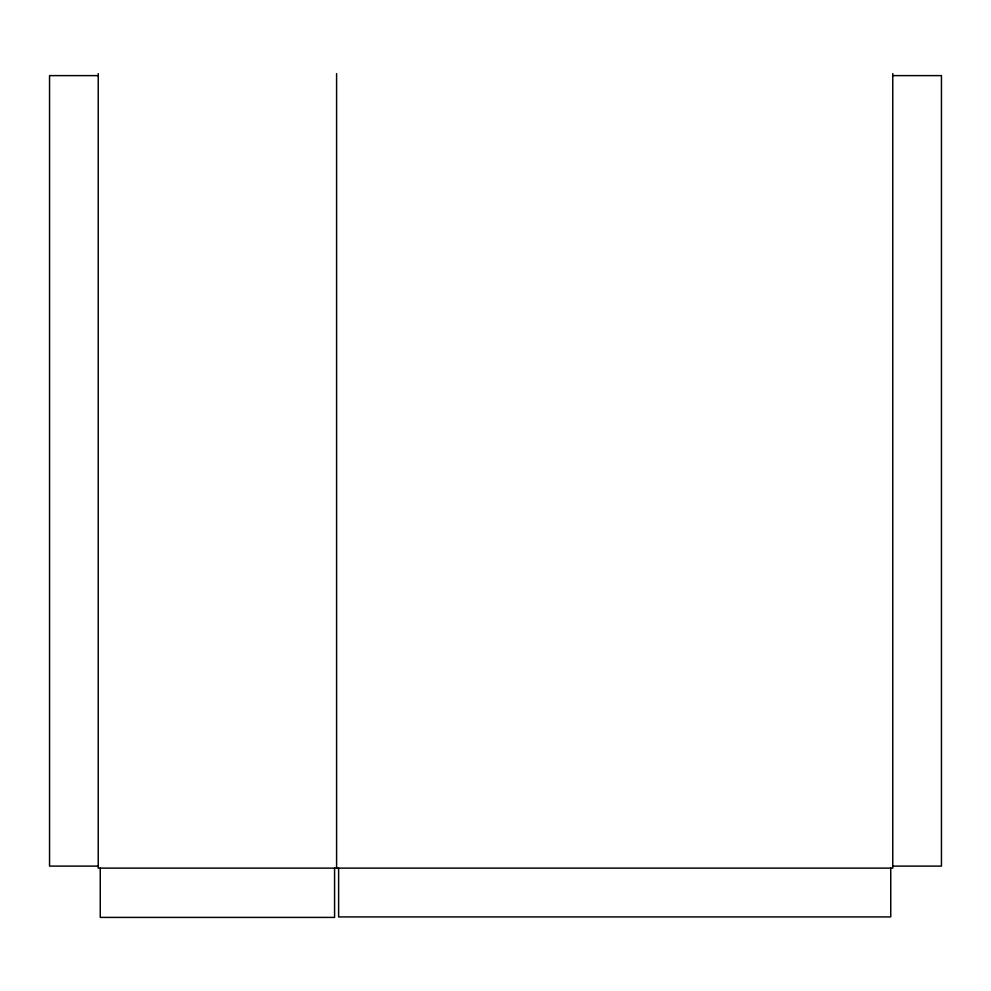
<?xml version="1.0" encoding="UTF-8"?>
<svg xmlns="http://www.w3.org/2000/svg" width="991" height="991" viewBox="0 0 991 991"><rect width="100%" height="100%" fill="white"/><g stroke="black" fill="none" stroke-linecap="round" stroke-linejoin="round"><path stroke-width="1.49" d="M98.233 75.613L49.55 75.613L49.55 866.109L98.233 866.109M892.767 75.613L941.45 75.613L941.45 866.109L892.767 866.109M892.767 73.594L892.767 868.128L98.233 868.128L98.233 73.594M890.748 868.128L890.748 916.923L338.612 916.923L338.612 868.128M336.593 73.594L336.593 868.128M334.574 868.128L334.574 917.406L100.252 917.406L100.252 868.128"/></g></svg>
